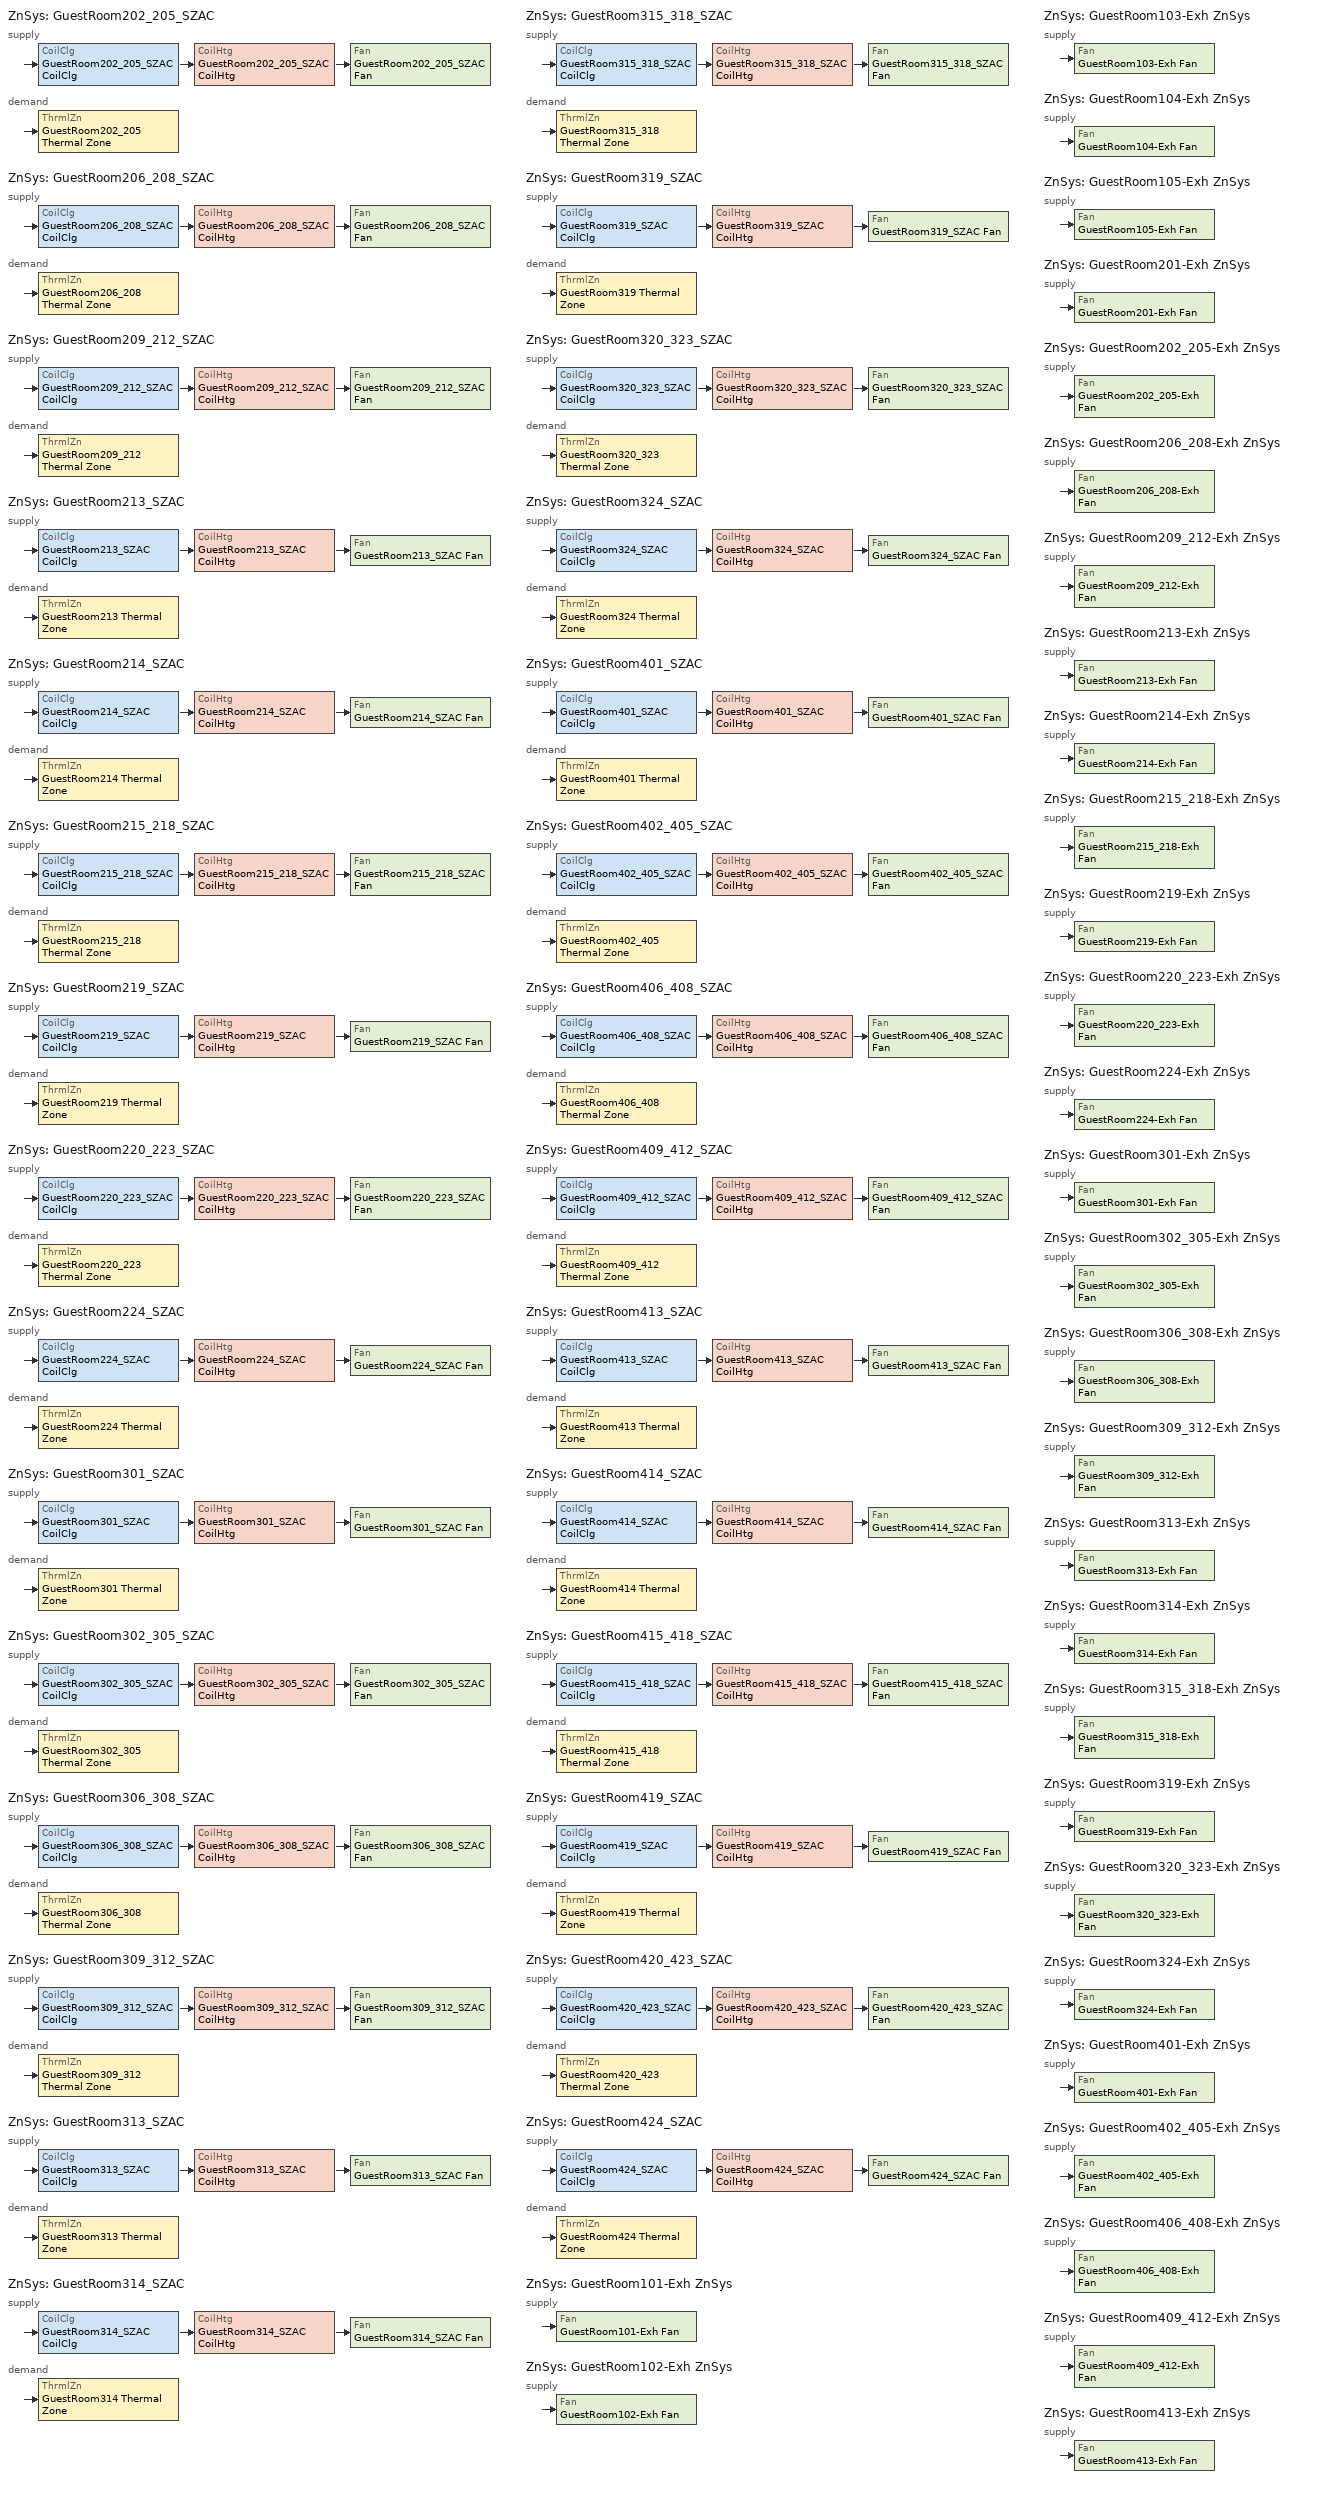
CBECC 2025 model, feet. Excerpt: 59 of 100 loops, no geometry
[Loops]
ZnSys 'GuestRoom202_205_SZAC'
 supply: CoilClg 'GuestRoom202_205_SZAC CoilClg' > CoilHtg 'GuestRoom202_205_SZAC CoilHtg' > Fan 'GuestRoom202_205_SZAC Fan'
 demand: ThrmlZn 'GuestRoom202_205 Thermal Zone'
ZnSys 'GuestRoom206_208_SZAC'
 supply: CoilClg 'GuestRoom206_208_SZAC CoilClg' > CoilHtg 'GuestRoom206_208_SZAC CoilHtg' > Fan 'GuestRoom206_208_SZAC Fan'
 demand: ThrmlZn 'GuestRoom206_208 Thermal Zone'
ZnSys 'GuestRoom209_212_SZAC'
 supply: CoilClg 'GuestRoom209_212_SZAC CoilClg' > CoilHtg 'GuestRoom209_212_SZAC CoilHtg' > Fan 'GuestRoom209_212_SZAC Fan'
 demand: ThrmlZn 'GuestRoom209_212 Thermal Zone'
ZnSys 'GuestRoom213_SZAC'
 supply: CoilClg 'GuestRoom213_SZAC CoilClg' > CoilHtg 'GuestRoom213_SZAC CoilHtg' > Fan 'GuestRoom213_SZAC Fan'
 demand: ThrmlZn 'GuestRoom213 Thermal Zone'
ZnSys 'GuestRoom214_SZAC'
 supply: CoilClg 'GuestRoom214_SZAC CoilClg' > CoilHtg 'GuestRoom214_SZAC CoilHtg' > Fan 'GuestRoom214_SZAC Fan'
 demand: ThrmlZn 'GuestRoom214 Thermal Zone'
ZnSys 'GuestRoom215_218_SZAC'
 supply: CoilClg 'GuestRoom215_218_SZAC CoilClg' > CoilHtg 'GuestRoom215_218_SZAC CoilHtg' > Fan 'GuestRoom215_218_SZAC Fan'
 demand: ThrmlZn 'GuestRoom215_218 Thermal Zone'
ZnSys 'GuestRoom219_SZAC'
 supply: CoilClg 'GuestRoom219_SZAC CoilClg' > CoilHtg 'GuestRoom219_SZAC CoilHtg' > Fan 'GuestRoom219_SZAC Fan'
 demand: ThrmlZn 'GuestRoom219 Thermal Zone'
ZnSys 'GuestRoom220_223_SZAC'
 supply: CoilClg 'GuestRoom220_223_SZAC CoilClg' > CoilHtg 'GuestRoom220_223_SZAC CoilHtg' > Fan 'GuestRoom220_223_SZAC Fan'
 demand: ThrmlZn 'GuestRoom220_223 Thermal Zone'
ZnSys 'GuestRoom224_SZAC'
 supply: CoilClg 'GuestRoom224_SZAC CoilClg' > CoilHtg 'GuestRoom224_SZAC CoilHtg' > Fan 'GuestRoom224_SZAC Fan'
 demand: ThrmlZn 'GuestRoom224 Thermal Zone'
ZnSys 'GuestRoom301_SZAC'
 supply: CoilClg 'GuestRoom301_SZAC CoilClg' > CoilHtg 'GuestRoom301_SZAC CoilHtg' > Fan 'GuestRoom301_SZAC Fan'
 demand: ThrmlZn 'GuestRoom301 Thermal Zone'
ZnSys 'GuestRoom302_305_SZAC'
 supply: CoilClg 'GuestRoom302_305_SZAC CoilClg' > CoilHtg 'GuestRoom302_305_SZAC CoilHtg' > Fan 'GuestRoom302_305_SZAC Fan'
 demand: ThrmlZn 'GuestRoom302_305 Thermal Zone'
ZnSys 'GuestRoom306_308_SZAC'
 supply: CoilClg 'GuestRoom306_308_SZAC CoilClg' > CoilHtg 'GuestRoom306_308_SZAC CoilHtg' > Fan 'GuestRoom306_308_SZAC Fan'
 demand: ThrmlZn 'GuestRoom306_308 Thermal Zone'
ZnSys 'GuestRoom309_312_SZAC'
 supply: CoilClg 'GuestRoom309_312_SZAC CoilClg' > CoilHtg 'GuestRoom309_312_SZAC CoilHtg' > Fan 'GuestRoom309_312_SZAC Fan'
 demand: ThrmlZn 'GuestRoom309_312 Thermal Zone'
ZnSys 'GuestRoom313_SZAC'
 supply: CoilClg 'GuestRoom313_SZAC CoilClg' > CoilHtg 'GuestRoom313_SZAC CoilHtg' > Fan 'GuestRoom313_SZAC Fan'
 demand: ThrmlZn 'GuestRoom313 Thermal Zone'
ZnSys 'GuestRoom314_SZAC'
 supply: CoilClg 'GuestRoom314_SZAC CoilClg' > CoilHtg 'GuestRoom314_SZAC CoilHtg' > Fan 'GuestRoom314_SZAC Fan'
 demand: ThrmlZn 'GuestRoom314 Thermal Zone'
ZnSys 'GuestRoom315_318_SZAC'
 supply: CoilClg 'GuestRoom315_318_SZAC CoilClg' > CoilHtg 'GuestRoom315_318_SZAC CoilHtg' > Fan 'GuestRoom315_318_SZAC Fan'
 demand: ThrmlZn 'GuestRoom315_318 Thermal Zone'
ZnSys 'GuestRoom319_SZAC'
 supply: CoilClg 'GuestRoom319_SZAC CoilClg' > CoilHtg 'GuestRoom319_SZAC CoilHtg' > Fan 'GuestRoom319_SZAC Fan'
 demand: ThrmlZn 'GuestRoom319 Thermal Zone'
ZnSys 'GuestRoom320_323_SZAC'
 supply: CoilClg 'GuestRoom320_323_SZAC CoilClg' > CoilHtg 'GuestRoom320_323_SZAC CoilHtg' > Fan 'GuestRoom320_323_SZAC Fan'
 demand: ThrmlZn 'GuestRoom320_323 Thermal Zone'
ZnSys 'GuestRoom324_SZAC'
 supply: CoilClg 'GuestRoom324_SZAC CoilClg' > CoilHtg 'GuestRoom324_SZAC CoilHtg' > Fan 'GuestRoom324_SZAC Fan'
 demand: ThrmlZn 'GuestRoom324 Thermal Zone'
ZnSys 'GuestRoom401_SZAC'
 supply: CoilClg 'GuestRoom401_SZAC CoilClg' > CoilHtg 'GuestRoom401_SZAC CoilHtg' > Fan 'GuestRoom401_SZAC Fan'
 demand: ThrmlZn 'GuestRoom401 Thermal Zone'
ZnSys 'GuestRoom402_405_SZAC'
 supply: CoilClg 'GuestRoom402_405_SZAC CoilClg' > CoilHtg 'GuestRoom402_405_SZAC CoilHtg' > Fan 'GuestRoom402_405_SZAC Fan'
 demand: ThrmlZn 'GuestRoom402_405 Thermal Zone'
ZnSys 'GuestRoom406_408_SZAC'
 supply: CoilClg 'GuestRoom406_408_SZAC CoilClg' > CoilHtg 'GuestRoom406_408_SZAC CoilHtg' > Fan 'GuestRoom406_408_SZAC Fan'
 demand: ThrmlZn 'GuestRoom406_408 Thermal Zone'
ZnSys 'GuestRoom409_412_SZAC'
 supply: CoilClg 'GuestRoom409_412_SZAC CoilClg' > CoilHtg 'GuestRoom409_412_SZAC CoilHtg' > Fan 'GuestRoom409_412_SZAC Fan'
 demand: ThrmlZn 'GuestRoom409_412 Thermal Zone'
ZnSys 'GuestRoom413_SZAC'
 supply: CoilClg 'GuestRoom413_SZAC CoilClg' > CoilHtg 'GuestRoom413_SZAC CoilHtg' > Fan 'GuestRoom413_SZAC Fan'
 demand: ThrmlZn 'GuestRoom413 Thermal Zone'
ZnSys 'GuestRoom414_SZAC'
 supply: CoilClg 'GuestRoom414_SZAC CoilClg' > CoilHtg 'GuestRoom414_SZAC CoilHtg' > Fan 'GuestRoom414_SZAC Fan'
 demand: ThrmlZn 'GuestRoom414 Thermal Zone'
ZnSys 'GuestRoom415_418_SZAC'
 supply: CoilClg 'GuestRoom415_418_SZAC CoilClg' > CoilHtg 'GuestRoom415_418_SZAC CoilHtg' > Fan 'GuestRoom415_418_SZAC Fan'
 demand: ThrmlZn 'GuestRoom415_418 Thermal Zone'
ZnSys 'GuestRoom419_SZAC'
 supply: CoilClg 'GuestRoom419_SZAC CoilClg' > CoilHtg 'GuestRoom419_SZAC CoilHtg' > Fan 'GuestRoom419_SZAC Fan'
 demand: ThrmlZn 'GuestRoom419 Thermal Zone'
ZnSys 'GuestRoom420_423_SZAC'
 supply: CoilClg 'GuestRoom420_423_SZAC CoilClg' > CoilHtg 'GuestRoom420_423_SZAC CoilHtg' > Fan 'GuestRoom420_423_SZAC Fan'
 demand: ThrmlZn 'GuestRoom420_423 Thermal Zone'
ZnSys 'GuestRoom424_SZAC'
 supply: CoilClg 'GuestRoom424_SZAC CoilClg' > CoilHtg 'GuestRoom424_SZAC CoilHtg' > Fan 'GuestRoom424_SZAC Fan'
 demand: ThrmlZn 'GuestRoom424 Thermal Zone'
ZnSys 'GuestRoom101-Exh ZnSys'
 supply: Fan 'GuestRoom101-Exh Fan'
ZnSys 'GuestRoom102-Exh ZnSys'
 supply: Fan 'GuestRoom102-Exh Fan'
ZnSys 'GuestRoom103-Exh ZnSys'
 supply: Fan 'GuestRoom103-Exh Fan'
ZnSys 'GuestRoom104-Exh ZnSys'
 supply: Fan 'GuestRoom104-Exh Fan'
ZnSys 'GuestRoom105-Exh ZnSys'
 supply: Fan 'GuestRoom105-Exh Fan'
ZnSys 'GuestRoom201-Exh ZnSys'
 supply: Fan 'GuestRoom201-Exh Fan'
ZnSys 'GuestRoom202_205-Exh ZnSys'
 supply: Fan 'GuestRoom202_205-Exh Fan'
ZnSys 'GuestRoom206_208-Exh ZnSys'
 supply: Fan 'GuestRoom206_208-Exh Fan'
ZnSys 'GuestRoom209_212-Exh ZnSys'
 supply: Fan 'GuestRoom209_212-Exh Fan'
ZnSys 'GuestRoom213-Exh ZnSys'
 supply: Fan 'GuestRoom213-Exh Fan'
ZnSys 'GuestRoom214-Exh ZnSys'
 supply: Fan 'GuestRoom214-Exh Fan'
ZnSys 'GuestRoom215_218-Exh ZnSys'
 supply: Fan 'GuestRoom215_218-Exh Fan'
ZnSys 'GuestRoom219-Exh ZnSys'
 supply: Fan 'GuestRoom219-Exh Fan'
ZnSys 'GuestRoom220_223-Exh ZnSys'
 supply: Fan 'GuestRoom220_223-Exh Fan'
ZnSys 'GuestRoom224-Exh ZnSys'
 supply: Fan 'GuestRoom224-Exh Fan'
ZnSys 'GuestRoom301-Exh ZnSys'
 supply: Fan 'GuestRoom301-Exh Fan'
ZnSys 'GuestRoom302_305-Exh ZnSys'
 supply: Fan 'GuestRoom302_305-Exh Fan'
ZnSys 'GuestRoom306_308-Exh ZnSys'
 supply: Fan 'GuestRoom306_308-Exh Fan'
ZnSys 'GuestRoom309_312-Exh ZnSys'
 supply: Fan 'GuestRoom309_312-Exh Fan'
ZnSys 'GuestRoom313-Exh ZnSys'
 supply: Fan 'GuestRoom313-Exh Fan'
ZnSys 'GuestRoom314-Exh ZnSys'
 supply: Fan 'GuestRoom314-Exh Fan'
ZnSys 'GuestRoom315_318-Exh ZnSys'
 supply: Fan 'GuestRoom315_318-Exh Fan'
ZnSys 'GuestRoom319-Exh ZnSys'
 supply: Fan 'GuestRoom319-Exh Fan'
ZnSys 'GuestRoom320_323-Exh ZnSys'
 supply: Fan 'GuestRoom320_323-Exh Fan'
ZnSys 'GuestRoom324-Exh ZnSys'
 supply: Fan 'GuestRoom324-Exh Fan'
ZnSys 'GuestRoom401-Exh ZnSys'
 supply: Fan 'GuestRoom401-Exh Fan'
ZnSys 'GuestRoom402_405-Exh ZnSys'
 supply: Fan 'GuestRoom402_405-Exh Fan'
ZnSys 'GuestRoom406_408-Exh ZnSys'
 supply: Fan 'GuestRoom406_408-Exh Fan'
ZnSys 'GuestRoom409_412-Exh ZnSys'
 supply: Fan 'GuestRoom409_412-Exh Fan'
ZnSys 'GuestRoom413-Exh ZnSys'
 supply: Fan 'GuestRoom413-Exh Fan'
[ZnSys]
Name | Type | SubType | FanCtrl | Cnt
GuestRoom202_205_SZAC; GuestRoom209_212_SZAC; GuestRoom215_218_SZAC; GuestRoom220_223_SZAC; GuestRoom302_305_SZAC; GuestRoom309_312_SZAC; GuestRoom315_318_SZAC; GuestRoom320_323_SZAC; GuestRoom402_405_SZAC; GuestRoom409_412_SZAC; GuestRoom415_418_SZAC; GuestRoom420_423_SZAC | SZAC | Split1Phase | Cycling | 4
GuestRoom206_208_SZAC; GuestRoom306_308_SZAC; GuestRoom406_408_SZAC | SZAC | Split1Phase | Cycling | 3
GuestRoom213_SZAC; GuestRoom214_SZAC; GuestRoom219_SZAC; GuestRoom224_SZAC; GuestRoom301_SZAC; GuestRoom313_SZAC; GuestRoom314_SZAC; GuestRoom319_SZAC; GuestRoom324_SZAC; GuestRoom401_SZAC; GuestRoom413_SZAC; GuestRoom414_SZAC; GuestRoom419_SZAC; GuestRoom424_SZAC | SZAC | Split1Phase | Cycling
GuestRoom101-Exh ZnSys; GuestRoom102-Exh ZnSys; GuestRoom103-Exh ZnSys; GuestRoom104-Exh ZnSys; GuestRoom105-Exh ZnSys; GuestRoom201-Exh ZnSys; GuestRoom213-Exh ZnSys; GuestRoom214-Exh ZnSys; GuestRoom219-Exh ZnSys; GuestRoom224-Exh ZnSys; GuestRoom301-Exh ZnSys; GuestRoom313-Exh ZnSys; GuestRoom314-Exh ZnSys; GuestRoom319-Exh ZnSys; GuestRoom324-Exh ZnSys; GuestRoom401-Exh ZnSys; GuestRoom413-Exh ZnSys | Exhaust
GuestRoom202_205-Exh ZnSys; GuestRoom209_212-Exh ZnSys; GuestRoom215_218-Exh ZnSys; GuestRoom220_223-Exh ZnSys; GuestRoom302_305-Exh ZnSys; GuestRoom309_312-Exh ZnSys; GuestRoom315_318-Exh ZnSys; GuestRoom320_323-Exh ZnSys; GuestRoom402_405-Exh ZnSys; GuestRoom409_412-Exh ZnSys | Exhaust |  |  | 4
GuestRoom206_208-Exh ZnSys; GuestRoom306_308-Exh ZnSys; GuestRoom406_408-Exh ZnSys | Exhaust |  |  | 3
[CoilClg] Type=DirectExpansion
Name | Sys
GuestRoom202_205_SZAC CoilClg | GuestRoom202_205_SZAC
GuestRoom206_208_SZAC CoilClg | GuestRoom206_208_SZAC
GuestRoom209_212_SZAC CoilClg | GuestRoom209_212_SZAC
GuestRoom213_SZAC CoilClg | GuestRoom213_SZAC
GuestRoom214_SZAC CoilClg | GuestRoom214_SZAC
GuestRoom215_218_SZAC CoilClg | GuestRoom215_218_SZAC
GuestRoom219_SZAC CoilClg | GuestRoom219_SZAC
GuestRoom220_223_SZAC CoilClg | GuestRoom220_223_SZAC
GuestRoom224_SZAC CoilClg | GuestRoom224_SZAC
GuestRoom301_SZAC CoilClg | GuestRoom301_SZAC
GuestRoom302_305_SZAC CoilClg | GuestRoom302_305_SZAC
GuestRoom306_308_SZAC CoilClg | GuestRoom306_308_SZAC
GuestRoom309_312_SZAC CoilClg | GuestRoom309_312_SZAC
GuestRoom313_SZAC CoilClg | GuestRoom313_SZAC
GuestRoom314_SZAC CoilClg | GuestRoom314_SZAC
GuestRoom315_318_SZAC CoilClg | GuestRoom315_318_SZAC
GuestRoom319_SZAC CoilClg | GuestRoom319_SZAC
GuestRoom320_323_SZAC CoilClg | GuestRoom320_323_SZAC
GuestRoom324_SZAC CoilClg | GuestRoom324_SZAC
GuestRoom401_SZAC CoilClg | GuestRoom401_SZAC
GuestRoom402_405_SZAC CoilClg | GuestRoom402_405_SZAC
GuestRoom406_408_SZAC CoilClg | GuestRoom406_408_SZAC
GuestRoom409_412_SZAC CoilClg | GuestRoom409_412_SZAC
GuestRoom413_SZAC CoilClg | GuestRoom413_SZAC
GuestRoom414_SZAC CoilClg | GuestRoom414_SZAC
GuestRoom415_418_SZAC CoilClg | GuestRoom415_418_SZAC
GuestRoom419_SZAC CoilClg | GuestRoom419_SZAC
GuestRoom420_423_SZAC CoilClg | GuestRoom420_423_SZAC
GuestRoom424_SZAC CoilClg | GuestRoom424_SZAC
[CoilHtg] Type=Furnace
Name | Sys
GuestRoom202_205_SZAC CoilHtg | GuestRoom202_205_SZAC
GuestRoom206_208_SZAC CoilHtg | GuestRoom206_208_SZAC
GuestRoom209_212_SZAC CoilHtg | GuestRoom209_212_SZAC
GuestRoom213_SZAC CoilHtg | GuestRoom213_SZAC
GuestRoom214_SZAC CoilHtg | GuestRoom214_SZAC
GuestRoom215_218_SZAC CoilHtg | GuestRoom215_218_SZAC
GuestRoom219_SZAC CoilHtg | GuestRoom219_SZAC
GuestRoom220_223_SZAC CoilHtg | GuestRoom220_223_SZAC
GuestRoom224_SZAC CoilHtg | GuestRoom224_SZAC
GuestRoom301_SZAC CoilHtg | GuestRoom301_SZAC
GuestRoom302_305_SZAC CoilHtg | GuestRoom302_305_SZAC
GuestRoom306_308_SZAC CoilHtg | GuestRoom306_308_SZAC
GuestRoom309_312_SZAC CoilHtg | GuestRoom309_312_SZAC
GuestRoom313_SZAC CoilHtg | GuestRoom313_SZAC
GuestRoom314_SZAC CoilHtg | GuestRoom314_SZAC
GuestRoom315_318_SZAC CoilHtg | GuestRoom315_318_SZAC
GuestRoom319_SZAC CoilHtg | GuestRoom319_SZAC
GuestRoom320_323_SZAC CoilHtg | GuestRoom320_323_SZAC
GuestRoom324_SZAC CoilHtg | GuestRoom324_SZAC
GuestRoom401_SZAC CoilHtg | GuestRoom401_SZAC
GuestRoom402_405_SZAC CoilHtg | GuestRoom402_405_SZAC
GuestRoom406_408_SZAC CoilHtg | GuestRoom406_408_SZAC
GuestRoom409_412_SZAC CoilHtg | GuestRoom409_412_SZAC
GuestRoom413_SZAC CoilHtg | GuestRoom413_SZAC
GuestRoom414_SZAC CoilHtg | GuestRoom414_SZAC
GuestRoom415_418_SZAC CoilHtg | GuestRoom415_418_SZAC
GuestRoom419_SZAC CoilHtg | GuestRoom419_SZAC
GuestRoom420_423_SZAC CoilHtg | GuestRoom420_423_SZAC
GuestRoom424_SZAC CoilHtg | GuestRoom424_SZAC
[Fan]
Name | Sys | CtrlMthd | ModelingMthd
GuestRoom202_205_SZAC Fan | GuestRoom202_205_SZAC | ConstantVolume
GuestRoom206_208_SZAC Fan | GuestRoom206_208_SZAC | ConstantVolume
GuestRoom209_212_SZAC Fan | GuestRoom209_212_SZAC | ConstantVolume
GuestRoom213_SZAC Fan | GuestRoom213_SZAC | ConstantVolume
GuestRoom214_SZAC Fan | GuestRoom214_SZAC | ConstantVolume
GuestRoom215_218_SZAC Fan | GuestRoom215_218_SZAC | ConstantVolume
GuestRoom219_SZAC Fan | GuestRoom219_SZAC | ConstantVolume
GuestRoom220_223_SZAC Fan | GuestRoom220_223_SZAC | ConstantVolume
GuestRoom224_SZAC Fan | GuestRoom224_SZAC | ConstantVolume
GuestRoom301_SZAC Fan | GuestRoom301_SZAC | ConstantVolume
GuestRoom302_305_SZAC Fan | GuestRoom302_305_SZAC | ConstantVolume
GuestRoom306_308_SZAC Fan | GuestRoom306_308_SZAC | ConstantVolume
GuestRoom309_312_SZAC Fan | GuestRoom309_312_SZAC | ConstantVolume
GuestRoom313_SZAC Fan | GuestRoom313_SZAC | ConstantVolume
GuestRoom314_SZAC Fan | GuestRoom314_SZAC | ConstantVolume
GuestRoom315_318_SZAC Fan | GuestRoom315_318_SZAC | ConstantVolume
GuestRoom319_SZAC Fan | GuestRoom319_SZAC | ConstantVolume
GuestRoom320_323_SZAC Fan | GuestRoom320_323_SZAC | ConstantVolume
GuestRoom324_SZAC Fan | GuestRoom324_SZAC | ConstantVolume
GuestRoom401_SZAC Fan | GuestRoom401_SZAC | ConstantVolume
GuestRoom402_405_SZAC Fan | GuestRoom402_405_SZAC | ConstantVolume
GuestRoom406_408_SZAC Fan | GuestRoom406_408_SZAC | ConstantVolume
GuestRoom409_412_SZAC Fan | GuestRoom409_412_SZAC | ConstantVolume
GuestRoom413_SZAC Fan | GuestRoom413_SZAC | ConstantVolume
GuestRoom414_SZAC Fan | GuestRoom414_SZAC | ConstantVolume
GuestRoom415_418_SZAC Fan | GuestRoom415_418_SZAC | ConstantVolume
GuestRoom419_SZAC Fan | GuestRoom419_SZAC | ConstantVolume
GuestRoom420_423_SZAC Fan | GuestRoom420_423_SZAC | ConstantVolume
GuestRoom424_SZAC Fan | GuestRoom424_SZAC | ConstantVolume
GuestRoom101-Exh Fan | GuestRoom101-Exh ZnSys |  | PowerPerUnitFlow
GuestRoom102-Exh Fan | GuestRoom102-Exh ZnSys |  | PowerPerUnitFlow
GuestRoom103-Exh Fan | GuestRoom103-Exh ZnSys |  | PowerPerUnitFlow
GuestRoom104-Exh Fan | GuestRoom104-Exh ZnSys |  | PowerPerUnitFlow
GuestRoom105-Exh Fan | GuestRoom105-Exh ZnSys |  | PowerPerUnitFlow
GuestRoom201-Exh Fan | GuestRoom201-Exh ZnSys |  | PowerPerUnitFlow
GuestRoom202_205-Exh Fan | GuestRoom202_205-Exh ZnSys |  | PowerPerUnitFlow
GuestRoom206_208-Exh Fan | GuestRoom206_208-Exh ZnSys |  | PowerPerUnitFlow
GuestRoom209_212-Exh Fan | GuestRoom209_212-Exh ZnSys |  | PowerPerUnitFlow
GuestRoom213-Exh Fan | GuestRoom213-Exh ZnSys |  | PowerPerUnitFlow
GuestRoom214-Exh Fan | GuestRoom214-Exh ZnSys |  | PowerPerUnitFlow
GuestRoom215_218-Exh Fan | GuestRoom215_218-Exh ZnSys |  | PowerPerUnitFlow
GuestRoom219-Exh Fan | GuestRoom219-Exh ZnSys |  | PowerPerUnitFlow
GuestRoom220_223-Exh Fan | GuestRoom220_223-Exh ZnSys |  | PowerPerUnitFlow
GuestRoom224-Exh Fan | GuestRoom224-Exh ZnSys |  | PowerPerUnitFlow
GuestRoom301-Exh Fan | GuestRoom301-Exh ZnSys |  | PowerPerUnitFlow
GuestRoom302_305-Exh Fan | GuestRoom302_305-Exh ZnSys |  | PowerPerUnitFlow
GuestRoom306_308-Exh Fan | GuestRoom306_308-Exh ZnSys |  | PowerPerUnitFlow
GuestRoom309_312-Exh Fan | GuestRoom309_312-Exh ZnSys |  | PowerPerUnitFlow
GuestRoom313-Exh Fan | GuestRoom313-Exh ZnSys |  | PowerPerUnitFlow
GuestRoom314-Exh Fan | GuestRoom314-Exh ZnSys |  | PowerPerUnitFlow
GuestRoom315_318-Exh Fan | GuestRoom315_318-Exh ZnSys |  | PowerPerUnitFlow
GuestRoom319-Exh Fan | GuestRoom319-Exh ZnSys |  | PowerPerUnitFlow
GuestRoom320_323-Exh Fan | GuestRoom320_323-Exh ZnSys |  | PowerPerUnitFlow
GuestRoom324-Exh Fan | GuestRoom324-Exh ZnSys |  | PowerPerUnitFlow
GuestRoom401-Exh Fan | GuestRoom401-Exh ZnSys |  | PowerPerUnitFlow
GuestRoom402_405-Exh Fan | GuestRoom402_405-Exh ZnSys |  | PowerPerUnitFlow
GuestRoom406_408-Exh Fan | GuestRoom406_408-Exh ZnSys |  | PowerPerUnitFlow
GuestRoom409_412-Exh Fan | GuestRoom409_412-Exh ZnSys |  | PowerPerUnitFlow
GuestRoom413-Exh Fan | GuestRoom413-Exh ZnSys |  | PowerPerUnitFlow
